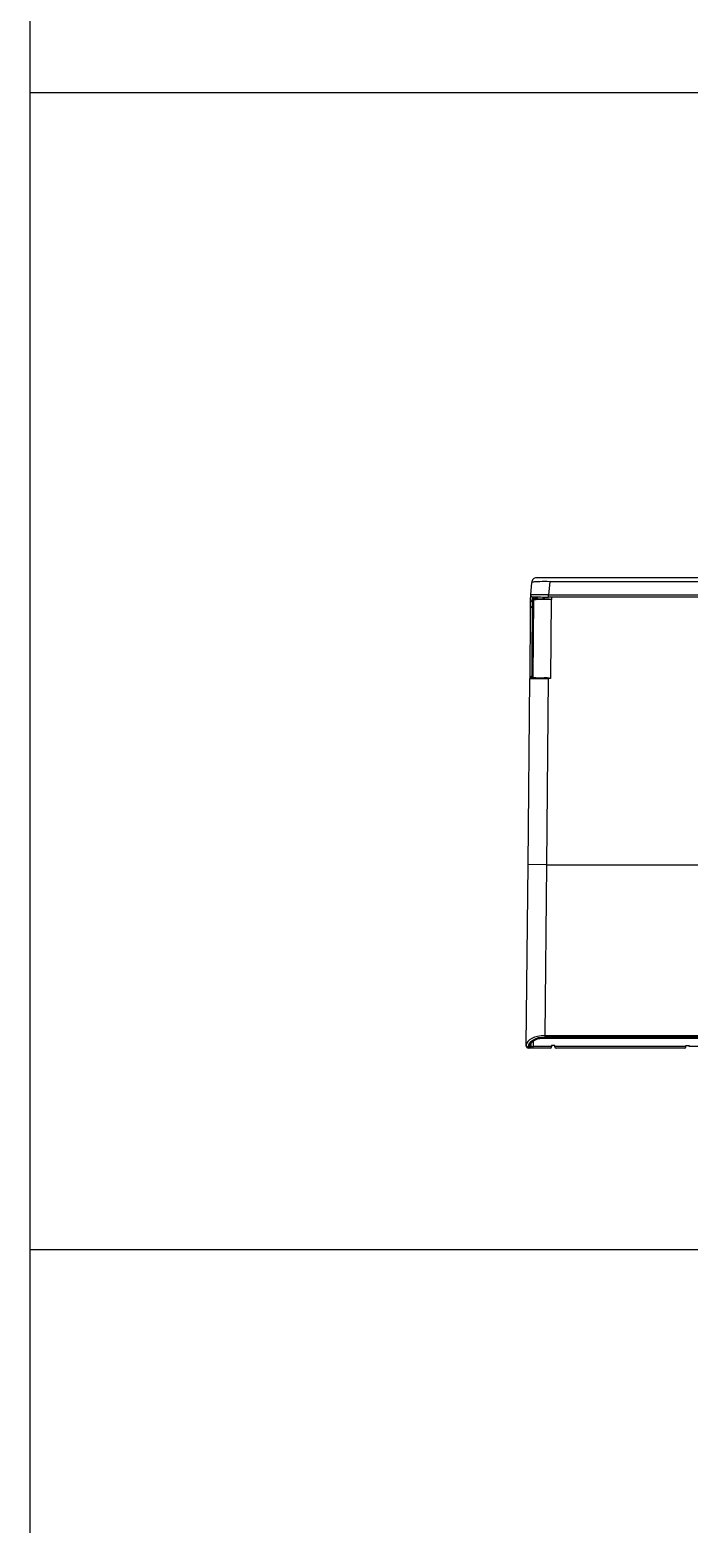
# Model space of a CAD drawing. Header units: inches. Extents: x -172 to 397, y -177 to 127.
# Drawn here: x 313.066 to 314.317, y 79.736 to 82.569 of the extents above; entities that cross this region are included whole.
import ezdxf

# ---------------------------------------------------------------- set-up
doc = ezdxf.new("R2010")
doc.units = ezdxf.units.IN
doc.header["$MEASUREMENT"] = 0
doc.layers.add('-EE-TEXT', color=90, linetype='Continuous')
doc.layers.add('AC-RA', color=210, linetype='Continuous')

# ---------------------------------------------------------------- blocks, each defined once
blk = doc.blocks.new('FTM(15-28)PV2S')
at = {"layer": 'AC-RA', "color": 0, "linetype": 'Continuous'}
for p, q in [((1986.41759, 1338.30093), (1985.61014, 1338.30093)), ((1986.41759, 1338.30041), (1986.41759, 1338.30131)), ((1986.41952, 1338.30041), (1986.41759, 1338.30041)), ((1986.41952, 1338.30131), (1986.41952, 1338.30041)), ((1986.49281, 1338.30093), (1986.41952, 1338.30093)), ((1986.42016, 1338.30195), (1986.49216, 1338.30195)), ((1986.49281, 1338.30131), (1986.49281, 1338.30041)), ((1986.49281, 1338.30041), (1986.49473, 1338.30041)), ((1986.49473, 1338.30041), (1986.49473, 1338.30131)), ((1986.505, 1338.30093), (1986.49473, 1338.30093)), ((1986.49538, 1338.30195), (1986.50784, 1338.30195)), ((1986.50512, 1338.29807), (1986.50473, 1338.29779)), ((1986.50495, 1338.29796), (1986.505, 1338.30093)), ((1986.505, 1338.30195), (1986.505, 1338.30093)), ((1986.50544, 1338.29836), (1986.50512, 1338.29807)), ((1986.50571, 1338.29865), (1986.50544, 1338.29836)), ((1986.50592, 1338.29894), (1986.50571, 1338.29865)), ((1986.50607, 1338.29923), (1986.50592, 1338.29894)), ((1986.50618, 1338.2995), (1986.50607, 1338.29923)), ((1986.50625, 1338.29977), (1986.50618, 1338.2995)), ((1986.50627, 1338.30003), (1986.50625, 1338.29977)), ((1986.50627, 1338.30003), (1986.50629, 1338.30094)), ((1986.50886, 1338.30037), (1986.50778, 1338.19915)), ((1986.50887, 1338.30091), (1986.50886, 1338.30037)), ((1986.49912, 1338.2963), (1985.52861, 1338.2963)), ((1986.49853, 1338.29493), (1985.5292, 1338.29493)), ((1986.49749, 1338.19924), (1986.49853, 1338.29493)), ((1986.49986, 1338.29632), (1986.49912, 1338.2963)), ((1986.5006, 1338.29639), (1986.49986, 1338.29632)), ((1986.50131, 1338.29649), (1986.5006, 1338.29639)), ((1986.502, 1338.29664), (1986.50131, 1338.29649)), ((1986.50264, 1338.29681), (1986.502, 1338.29664)), ((1986.50324, 1338.29702), (1986.50264, 1338.29681)), ((1986.50379, 1338.29726), (1986.50324, 1338.29702)), ((1986.50429, 1338.29751), (1986.50379, 1338.29726)), ((1986.50473, 1338.29779), (1986.50429, 1338.29751)), ((1986.49661, 1338.09495), (1986.49749, 1338.19924)), ((1986.50778, 1338.19915), (1986.50687, 1338.09492)), ((1986.49495, 1338.05072), (1986.49532, 1338.09495)), ((1986.49532, 1338.09495), (1986.49661, 1338.09495)), ((1986.49661, 1338.09495), (1986.49661, 1338.09467)), ((1986.50493, 1338.09429), (1986.50455, 1338.05088)), ((1986.50493, 1338.09381), (1986.50622, 1338.09381)), ((1986.50622, 1338.09428), (1986.50622, 1338.09381)), ((1986.50672, 1338.09045), (1986.50669, 1338.08696)), ((1986.50674, 1338.09408), (1986.50672, 1338.09045)), ((1986.50686, 1338.09445), (1986.50687, 1338.09492)), ((1986.50664, 1338.08042), (1986.50662, 1338.07738)), ((1986.50667, 1338.08362), (1986.50664, 1338.08042)), ((1986.50669, 1338.08696), (1986.50667, 1338.08362)), ((1986.50659, 1338.0745), (1986.50657, 1338.07179)), ((1986.50662, 1338.07738), (1986.50659, 1338.0745)), ((1986.50652, 1338.06471), (1986.5065, 1338.06269)), ((1986.50654, 1338.0669), (1986.50652, 1338.06471)), ((1986.50655, 1338.06926), (1986.50654, 1338.0669)), ((1986.50657, 1338.07179), (1986.50655, 1338.06926)), ((1986.50645, 1338.05637), (1986.50644, 1338.05525)), ((1986.50646, 1338.05767), (1986.50645, 1338.05637)), ((1986.50647, 1338.05917), (1986.50646, 1338.05767)), ((1986.50649, 1338.06084), (1986.50647, 1338.05917)), ((1986.5065, 1338.06269), (1986.50649, 1338.06084)), ((1985.5314, 1338.04931), (1986.49633, 1338.04931)), ((1986.4948, 1338.04931), (1986.49481, 1338.05072)), ((1986.49481, 1338.05072), (1986.49495, 1338.05072)), ((1986.49495, 1338.05072), (1986.49495, 1338.05068)), ((1986.50262, 1338.05027), (1986.50261, 1338.04927)), ((1986.50262, 1338.0501), (1986.50391, 1338.0501)), ((1986.50386, 1338.04922), (1986.50387, 1338.0501)), ((1986.50391, 1338.05025), (1986.50391, 1338.0501)), ((1986.50455, 1338.05073), (1986.50455, 1338.05088)), ((1986.50562, 1338.04914), (1986.50559, 1338.04915)), ((1986.50565, 1338.04914), (1986.50562, 1338.04914)), ((1986.5057, 1338.04912), (1986.50565, 1338.04914)), ((1986.50576, 1338.04911), (1986.5057, 1338.04912)), ((1986.50583, 1338.04908), (1986.50576, 1338.04911)), ((1986.50638, 1338.04817), (1986.50577, 1338.04117)), ((1986.50592, 1338.04904), (1986.50583, 1338.04908)), ((1986.50601, 1338.04898), (1986.50592, 1338.04904)), ((1986.50611, 1338.0489), (1986.50601, 1338.04898)), ((1986.50619, 1338.0488), (1986.50611, 1338.0489)), ((1986.50626, 1338.0487), (1986.50619, 1338.0488)), ((1986.50632, 1338.04858), (1986.50626, 1338.0487)), ((1986.50636, 1338.04845), (1986.50632, 1338.04858)), ((1986.50638, 1338.04817), (1986.50636, 1338.04845)), ((1986.50641, 1338.05085), (1986.50638, 1338.04817)), ((1986.50643, 1338.0543), (1986.50641, 1338.05085)), ((1986.50644, 1338.05525), (1986.50643, 1338.0543)), ((1985.52452, 1338.03853), (1986.50321, 1338.03853))]:
    blk.add_line(p, q, dxfattribs=at)
at = {"layer": 'AC-RA', "color": 8, "linetype": 'Continuous'}
for p, q in [((1986.50732, 1338.30195), (1986.5073, 1338.3009)), ((1986.50783, 1338.30127), (1986.50784, 1338.30195)), ((1986.49912, 1338.29616), (1985.52861, 1338.29616)), ((1985.5292, 1338.29582), (1986.49853, 1338.29582)), ((1986.49853, 1338.29493), (1986.49853, 1338.29582)), ((1986.49912, 1338.29616), (1986.49912, 1338.2963)), ((1986.49749, 1338.19924), (1986.35541, 1338.19925)), ((1986.49749, 1338.19924), (1986.50778, 1338.19915)), ((1986.50513, 1338.09378), (1986.50508, 1338.08841)), ((1986.5058, 1338.08838), (1986.50584, 1338.09374)), ((1986.50504, 1338.08339), (1986.505, 1338.07873)), ((1986.50508, 1338.08841), (1986.50504, 1338.08339)), ((1986.50573, 1338.07871), (1986.50576, 1338.08337)), ((1986.50576, 1338.08337), (1986.5058, 1338.08838)), ((1986.50496, 1338.07442), (1986.50493, 1338.07046)), ((1986.505, 1338.07873), (1986.50496, 1338.07442)), ((1986.50566, 1338.07043), (1986.50569, 1338.07439)), ((1986.50569, 1338.07439), (1986.50573, 1338.07871)), ((1986.50487, 1338.06372), (1986.50485, 1338.06098)), ((1986.5049, 1338.06688), (1986.50487, 1338.06372)), ((1986.50493, 1338.07046), (1986.5049, 1338.06688)), ((1986.50558, 1338.06096), (1986.50561, 1338.0637)), ((1986.50561, 1338.0637), (1986.50563, 1338.06686)), ((1986.50563, 1338.06686), (1986.50566, 1338.07043)), ((1986.50482, 1338.05676), (1986.5048, 1338.05529)), ((1986.50483, 1338.05866), (1986.50482, 1338.05676)), ((1986.50485, 1338.06098), (1986.50483, 1338.05866)), ((1986.50554, 1338.05529), (1986.50555, 1338.05676)), ((1986.50555, 1338.05676), (1986.50557, 1338.05865)), ((1986.50557, 1338.05865), (1986.50558, 1338.06096)), ((1986.49633, 1338.04813), (1985.5314, 1338.04813)), ((1986.49569, 1338.04073), (1986.49633, 1338.04813)), ((1986.49633, 1338.04931), (1986.49633, 1338.04813)), ((1986.50368, 1338.0501), (1986.50363, 1338.04923)), ((1986.50383, 1338.0501), (1986.50378, 1338.04923)), ((1986.50477, 1338.05183), (1986.50475, 1338.04919)), ((1986.5048, 1338.05527), (1986.50477, 1338.05183)), ((1986.50477, 1338.05183), (1986.50477, 1338.05183)), ((1986.50551, 1338.05183), (1986.50477, 1338.05183)), ((1986.5048, 1338.05529), (1986.5048, 1338.05527)), ((1986.50554, 1338.05529), (1986.5048, 1338.05529)), ((1986.50549, 1338.04915), (1986.50551, 1338.05183)), ((1986.50551, 1338.05183), (1986.50554, 1338.05527)), ((1986.50551, 1338.05183), (1986.50551, 1338.05183)), ((1986.50554, 1338.05527), (1986.50554, 1338.05529)), ((1985.53204, 1338.04073), (1986.49569, 1338.04073)), ((1986.49569, 1338.04073), (1986.49714, 1338.04071)), ((1986.49714, 1338.04071), (1986.49856, 1338.0407)), ((1986.49856, 1338.0407), (1986.49992, 1338.0407)), ((1986.49992, 1338.0407), (1986.50119, 1338.04072)), ((1986.50119, 1338.04072), (1986.50233, 1338.04075)), ((1986.50233, 1338.04075), (1986.50334, 1338.0408)), ((1986.50334, 1338.0408), (1986.50418, 1338.04086)), ((1986.50418, 1338.04086), (1986.50486, 1338.04092)), ((1986.50486, 1338.04092), (1986.50535, 1338.041)), ((1986.50535, 1338.041), (1986.50566, 1338.04108)), ((1986.50566, 1338.04108), (1986.50577, 1338.04117))]:
    blk.add_line(p, q, dxfattribs=at)
at = {"layer": 'AC-RA', "color": 0, "linetype": 'Continuous'}
for centre, radius, start, end in [((1986.42016, 1338.30131), 0.000643, 90, 180), ((1986.49216, 1338.30131), 0.000643, 0, 90), ((1986.49538, 1338.30131), 0.000643, 90, 180), ((1986.50732, 1338.30092), 0.00103, 90, 179), ((1986.50784, 1338.30092), 0.00103, 359.5, 89.93097), ((1986.5002, 1338.11448), 0.02013, 255.98226, 259.73121), ((1986.49524, 1335.8164), 2.27855, 89.70752, 89.96544), ((1986.49891, 1338.11063), 0.01613, 261.80804, 270.06792), ((1986.50058, 1338.02954), 0.06499, 85.01548, 91.45502), ((1986.49984, 1338.0362), 0.05832, 84.98906, 90.8962), ((1986.50622, 1338.09446), 0.000642, 269.95293, 359.51922), ((1986.4992, 1338.06793), 0.01777, 255.70747, 256.15884), ((1986.49765, 1338.17149), 0.1208, 268.71974, 273.27781), ((1986.5, 1338.08867), 0.03832, 262.42959, 269.37891), ((1986.49848, 1337.90792), 0.1414, 87.11682, 90.86908), ((1986.49997, 1338.01036), 0.03999, 86.20192, 90.55797), ((1986.50018, 1337.98518), 0.06517, 86.7203, 90.52871), ((1986.50391, 1338.05074), 0.000643, 270, 359.5), ((1986.50321, 1338.04109), 0.00256, 269.94297, 1.88776)]:
    blk.add_arc(centre, radius, start, end, dxfattribs=at)
at = {"layer": 'AC-RA', "color": 8, "linetype": 'Continuous'}
for centre, radius, start, end in [((1986.50072, 1338.2312), 0.18312, 268.62544, 271.77078), ((1964.82721, 1338.18608), 21.67617, 359.638329, 359.640508), ((1988.51066, 1338.03718), 2.00711, 179.63121, 179.65586)]:
    blk.add_arc(centre, radius, start, end, dxfattribs=at)
for centre, major_axis, ratio, start_param, end_param in [((1986.49858, 1338.30127), (-0.00926, -0.00004), 0.588189, 1.562948, 3.133744), ((1986.4992, 1338.3009), (0.0081, 0.00007), 0.585074, -1.586095, -0.015451), ((1986.5073, 1338.30001), (-0.00103, 0.00002), 0.8619, -1.555753, 0), ((1986.50783, 1338.30038), (0.00103, -0.00001), 0.861926, 0, 1.578318), ((1986.50551, 1338.05093), (-0.0009, 0.000008), 0.998929, 3.062941, 4.721079), ((1986.50551, 1338.05093), (-0.0009, 0.000008), 0.998929, 3.062697, 4.720836), ((1986.50554, 1338.0544), (-0.0009, 0.000007), 0.9868, 3.061392, 4.720409)]:
    blk.add_ellipse(centre, major_axis=major_axis, ratio=ratio, start_param=start_param, end_param=end_param, dxfattribs=at)
at = {"layer": 'AC-RA', "color": 0, "linetype": 'Continuous'}
for centre, major_axis, ratio, start_param, end_param in [((1986.49858, 1338.30038), (0.01029, 0.00002), 0.529387, -1.576573, -0.005777), ((1986.505, 1338.30092), (-0.00129, -0.00002), 0.006973, 3.141374, 4.712018), ((1986.50622, 1338.09493), (0.000643, -0.000006), 0.999793, -1.562071, 0), ((1986.50391, 1338.05089), (0.000643, -0.000006), 0.999947, -1.56207, 0)]:
    blk.add_ellipse(centre, major_axis=major_axis, ratio=ratio, start_param=start_param, end_param=end_param, dxfattribs=at)
blk = doc.blocks.new('*U215')
at = {"layer": 'AC-RA'}
blk.add_blockref('FTM(15-28)PV2S', (759.25128, 606.47925), dxfattribs=at)

msp = doc.modelspace()

# ---------------------------------------------------------------- linework, layer by layer
at = {"layer": '-EE-TEXT', "color": 50}
for p, q in [((313.0662, 82.4505), (345.3475, 82.4505)), ((313.0662, 80.2562), (345.3475, 80.2562))]:
    msp.add_line(p, q, dxfattribs=at)
at = {"layer": '-EE-TEXT', "color": 240}
msp.add_lwpolyline([(345.3475, 62.7018), (345.3475, 86.8391), (313.0662, 86.8391), (313.0662, 62.7018)], close=True, dxfattribs=at)

# ---------------------------------------------------------------- block references
at = {"layer": 'AC-RA', "color": 4, "xscale": 3.385815682203352, "yscale": 3.385815682203352, "zscale": 3.385815682203352, "rotation": 180}
msp.add_blockref('*U215', (9610.6459, 6665.309), dxfattribs=at)

doc.saveas('drawing.dxf')
